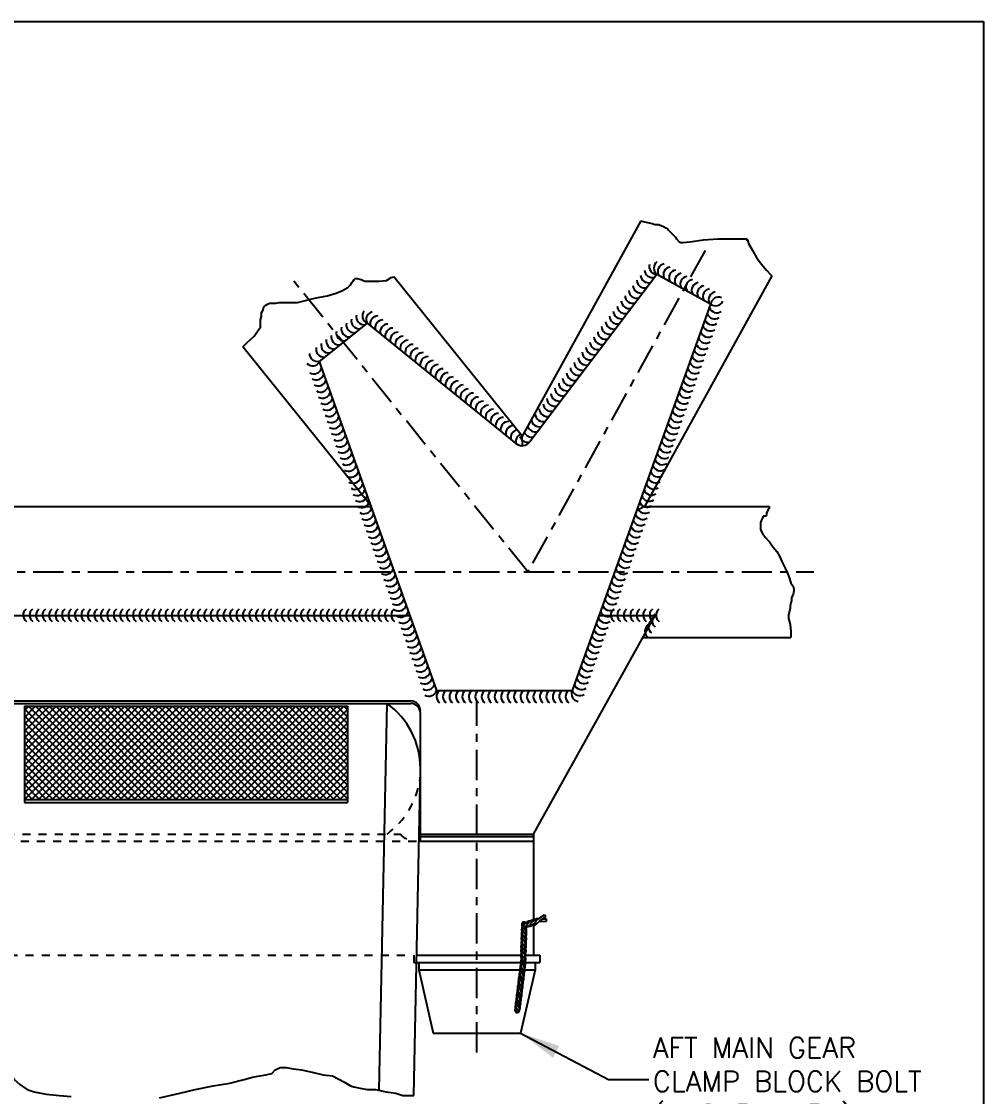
# Model space of a CAD drawing. Extents: x 0 to 267, y -90 to 34.
# Drawn here: x 83.14 to 95.06, y 13.73 to 27.05 of the extents above; entities that cross this region are included whole.
import ezdxf

# ---------------------------------------------------------------- set-up
doc = ezdxf.new("R2010")
doc.units = 0
doc.header["$LTSCALE"] = 0.3
doc.header["$MEASUREMENT"] = 0
doc.linetypes.add('CENTER', pattern=[2, 1.25, -0.25, 0.25, -0.25])
doc.linetypes.add('HIDDEN', pattern=[0.375, 0.25, -0.125])
for name, color, linetype in [('1', 1, 'CONTINUOUS'), ('2', 6, 'CONTINUOUS'), ('FUSE', 4, 'CONTINUOUS'), ('NOTES', 2, 'CONTINUOUS')]:
    doc.layers.add(name, color=color, linetype=linetype)
doc.styles.add('ROMANS', font='ROMANS.shx')
doc.dimstyles.new('FRACTION', dxfattribs={"dimtxt": 0.125, "dimasz": 0.15, "dimexe": 0.12, "dimexo": 0.12, "dimgap": 0.05, "dimtad": 0, "dimtih": 1, "dimtoh": 1, "dimdec": 4, "dimzin": 4, "dimdsep": 46, "dimlunit": 5, "dimtxsty": 'ROMANS', "dimcen": 0.09, "dimclrd": 6, "dimclre": 6, "dimclrt": 256, "dimadec": 0, "dimazin": 0, "dimtfac": 0.72, "dimtdec": 4, "dimtofl": 0, "dimtmove": 0, "dimatfit": 3, "dimfxl": 1, "dimfrac": 2, "dimtolj": 1, "dimtzin": 4, "dimarcsym": 0})

msp = doc.modelspace()

# ---------------------------------------------------------------- linework, layer by layer
at = {"layer": '1'}
for p, q in [((91.01397, 23.91866), (89.43978, 21.84351)), ((91.67946, 23.55162), (91.01397, 23.91866)), ((91.67946, 23.55162), (89.96494, 18.76253)), ((87.4234, 23.31485), (86.83119, 22.83852)), ((87.4234, 23.31485), (89.26872, 21.82273)), ((86.83119, 22.83852), (88.28494, 18.76253)), ((89.34922, 21.79614), (89.34418, 21.91604)), ((90.86203, 21.04453), (90.76177, 20.98827)), ((89.48494, 16.98253), (90.99469, 19.69253)), ((83.17994, 18.56835), (87.17994, 18.56835)), ((83.17994, 18.56835), (83.17994, 17.3738)), ((83.17994, 17.49626), (84.25203, 18.56835)), ((83.17994, 17.58111), (84.16717, 18.56835)), ((83.17994, 17.66596), (84.08232, 18.56835)), ((83.17994, 17.75082), (83.99747, 18.56835)), ((83.17994, 17.83567), (83.91261, 18.56835)), ((83.17994, 17.92052), (83.82776, 18.56835)), ((83.17994, 18.00538), (83.74291, 18.56835)), ((83.17994, 18.09023), (83.65806, 18.56835)), ((83.17994, 18.17508), (83.5732, 18.56835)), ((83.17994, 18.25993), (83.48835, 18.56835)), ((83.17994, 18.34479), (83.4035, 18.56835)), ((83.17994, 18.42964), (83.31864, 18.56835)), ((83.17994, 18.51449), (83.23379, 18.56835)), ((84.29994, 17.4138), (83.17994, 18.53381)), ((83.18233, 17.4138), (84.33688, 18.56835)), ((84.38479, 17.4138), (83.23025, 18.56835)), ((83.26719, 17.4138), (84.42173, 18.56835)), ((84.46965, 17.4138), (83.3151, 18.56835)), ((83.35204, 17.4138), (84.50658, 18.56835)), ((84.5545, 17.4138), (83.39996, 18.56835)), ((83.43689, 17.4138), (84.59144, 18.56835)), ((84.63935, 17.4138), (83.48481, 18.56835)), ((83.52174, 17.4138), (84.67629, 18.56835)), ((84.72421, 17.4138), (83.56966, 18.56835)), ((83.6066, 17.4138), (84.76114, 18.56835)), ((84.80906, 17.4138), (83.65451, 18.56835)), ((83.69145, 17.4138), (84.84599, 18.56835)), ((84.89391, 17.4138), (83.73937, 18.56835)), ((83.7763, 17.4138), (84.93085, 18.56835)), ((84.97876, 17.4138), (83.82422, 18.56835)), ((83.86116, 17.4138), (85.0157, 18.56835)), ((85.06362, 17.4138), (83.90907, 18.56835)), ((83.94601, 17.4138), (85.10055, 18.56835)), ((85.14847, 17.4138), (83.99393, 18.56835)), ((84.03086, 17.4138), (85.18541, 18.56835)), ((85.23332, 17.4138), (84.07878, 18.56835)), ((84.11571, 17.4138), (85.27026, 18.56835)), ((85.31818, 17.4138), (84.16363, 18.56835)), ((84.20057, 17.4138), (85.35511, 18.56835)), ((85.40303, 17.4138), (84.24848, 18.56835)), ((84.28542, 17.4138), (85.43996, 18.56835)), ((85.48788, 17.4138), (84.33334, 18.56835)), ((84.37153, 17.41506), (85.52482, 18.56835)), ((85.57273, 17.4138), (84.41819, 18.56835)), ((84.45513, 17.4138), (85.60967, 18.56835)), ((85.65759, 17.4138), (84.50304, 18.56835)), ((84.53998, 17.4138), (85.69452, 18.56835)), ((85.74244, 17.4138), (84.58789, 18.56835)), ((84.62483, 17.4138), (85.77938, 18.56835)), ((85.82729, 17.4138), (84.67275, 18.56835)), ((84.70968, 17.4138), (85.86423, 18.56835)), ((85.91214, 17.4138), (84.7576, 18.56835)), ((84.79454, 17.4138), (85.94908, 18.56835)), ((85.997, 17.4138), (84.84245, 18.56835)), ((84.87939, 17.4138), (86.03393, 18.56835)), ((86.08185, 17.4138), (84.92731, 18.56835)), ((84.96424, 17.4138), (86.11879, 18.56835)), ((86.1667, 17.4138), (85.01216, 18.56835)), ((85.0491, 17.4138), (86.20364, 18.56835)), ((86.25156, 17.4138), (85.09701, 18.56835)), ((85.13395, 17.4138), (86.28849, 18.56835)), ((86.33641, 17.4138), (85.18186, 18.56835)), ((85.2188, 17.4138), (86.37335, 18.56835)), ((86.42126, 17.4138), (85.26672, 18.56835)), ((85.30365, 17.4138), (86.4582, 18.56835)), ((86.50611, 17.4138), (85.35157, 18.56835)), ((85.38851, 17.4138), (86.54305, 18.56835)), ((86.59097, 17.4138), (85.43642, 18.56835)), ((85.47336, 17.4138), (86.6279, 18.56835)), ((86.67582, 17.4138), (85.52128, 18.56835)), ((85.55821, 17.4138), (86.71276, 18.56835)), ((86.76067, 17.4138), (85.60613, 18.56835)), ((85.64307, 17.4138), (86.79761, 18.56835)), ((86.84553, 17.4138), (85.69098, 18.56835)), ((85.72792, 17.4138), (86.88246, 18.56835)), ((86.93038, 17.4138), (85.77583, 18.56835)), ((85.81277, 17.4138), (86.96732, 18.56835)), ((87.01523, 17.4138), (85.86069, 18.56835)), ((85.89762, 17.4138), (87.05217, 18.56835)), ((87.10008, 17.4138), (85.94554, 18.56835)), ((85.98248, 17.4138), (87.13702, 18.56835)), ((87.17994, 17.4188), (86.03039, 18.56835)), ((86.06733, 17.4138), (87.17994, 18.52641)), ((87.17994, 17.50365), (86.11525, 18.56835)), ((87.17994, 17.58851), (86.2001, 18.56835)), ((87.17994, 17.67336), (86.28495, 18.56835)), ((87.17994, 17.75821), (86.3698, 18.56835)), ((87.17994, 17.84307), (86.45466, 18.56835)), ((87.17994, 17.92792), (86.53951, 18.56835)), ((87.17994, 18.01277), (86.62436, 18.56835)), ((87.17994, 18.09762), (86.70922, 18.56835)), ((87.17994, 18.18248), (86.79407, 18.56835)), ((87.17994, 18.26733), (86.87892, 18.56835)), ((87.17994, 18.35218), (86.96377, 18.56835)), ((87.17994, 18.43704), (87.04863, 18.56835)), ((87.17994, 18.52189), (87.13348, 18.56835)), ((87.17994, 18.56835), (87.17994, 17.3738)), ((87.57281, 13.80959), (87.67137, 18.60253)), ((84.21509, 17.4138), (83.17994, 18.44895)), ((86.15218, 17.4138), (87.17994, 18.44156)), ((88.08494, 16.89553), (88.08494, 18.48253)), ((84.13024, 17.4138), (83.17994, 18.3641)), ((84.04538, 17.4138), (83.17994, 18.27925)), ((86.23703, 17.4138), (87.17994, 18.3567)), ((86.32189, 17.4138), (87.17994, 18.27185)), ((83.96053, 17.4138), (83.17994, 18.1944)), ((86.40674, 17.4138), (87.17994, 18.187)), ((83.87568, 17.4138), (83.17994, 18.10954)), ((83.79082, 17.4138), (83.17994, 18.02469)), ((86.49159, 17.4138), (87.17994, 18.10215)), ((86.57645, 17.4138), (87.17994, 18.01729)), ((83.70597, 17.4138), (83.17994, 17.93984)), ((83.62112, 17.4138), (83.17994, 17.85498)), ((86.6613, 17.4138), (87.17994, 17.93244)), ((83.53627, 17.4138), (83.17994, 17.77013)), ((86.74615, 17.4138), (87.17994, 17.84759)), ((86.831, 17.4138), (87.17994, 17.76273)), ((88.00167, 13.74344), (88.08494, 17.79253)), ((83.45141, 17.4138), (83.17994, 17.68528)), ((83.36656, 17.4138), (83.17994, 17.60043)), ((86.91586, 17.4138), (87.17994, 17.67788)), ((87.00071, 17.4138), (87.17994, 17.59303)), ((83.28171, 17.4138), (83.17994, 17.51557)), ((87.08556, 17.4138), (87.17994, 17.50818)), ((83.19685, 17.4138), (83.17994, 17.43072)), ((83.17994, 17.4138), (87.17994, 17.4138)), ((83.17994, 17.3738), (87.17994, 17.3738)), ((87.17042, 17.4138), (87.17994, 17.42332)), ((89.48494, 16.98253), (89.48494, 15.92058)), ((89.48494, 15.85369), (89.48494, 15.48253)), ((88.00458, 15.48253), (88.00458, 15.39311)), ((89.5653, 15.48253), (89.5653, 15.39311)), ((88.00458, 15.39311), (89.32596, 15.39311)), ((89.38843, 15.39311), (89.5653, 15.39311))]:
    msp.add_line(p, q, dxfattribs=at)
at = {"layer": '1', "color": 2, "linetype": 'CENTER'}
for p, q in [((88.78494, 14.27634), (88.78494, 18.64278)), ((88.06494, 15.39311), (88.06494, 15.29911)), ((89.50494, 15.39311), (89.50494, 15.29911))]:
    msp.add_line(p, q, dxfattribs=at)
at = {"layer": '1', "color": 2}
for p, q in [((88.06494, 15.29911), (88.24494, 14.51811)), ((89.50494, 15.29911), (89.32494, 14.51811))]:
    msp.add_line(p, q, dxfattribs=at)
at = {"layer": '1', "color": 2, "linetype": 'Continuous'}
for p, q in [((88.06494, 15.29911), (89.31426, 15.29911)), ((89.37791, 15.29911), (89.50494, 15.29911)), ((88.24494, 14.51811), (89.32494, 14.51811))]:
    msp.add_line(p, q, dxfattribs=at)
at = {"layer": '1'}
for points in [[(90.81381, 24.5807), (90.84295, 24.57383), (90.89934, 24.56163), (90.95573, 24.55118), (90.9882, 24.53898), (91.03262, 24.53898), (91.08901, 24.51632), (91.13344, 24.49366), (91.1454, 24.4832), (91.15565, 24.471), (91.2445, 24.38037), (91.25647, 24.35771), (91.29064, 24.32286), (91.31285, 24.3124), (91.33507, 24.3124), (91.42392, 24.32286), (91.59138, 24.34551), (91.76908, 24.35771), (92.12621, 24.35771), (92.12621, 24.34551), (92.13817, 24.34551), (92.14842, 24.3002), (92.19285, 24.22177), (92.24924, 24.12939), (92.30562, 24.05096), (92.37227, 23.97079), (92.42694, 23.91327), (92.43812, 23.90222)], [(85.88715, 23.02299), (85.93549, 23.07145), (86.02434, 23.15163), (86.08073, 23.2318), (86.10294, 23.26491), (86.10294, 23.35555), (86.1149, 23.4026), (86.1149, 23.44792), (86.13712, 23.48103), (86.14737, 23.51589), (86.16958, 23.53855), (86.1918, 23.54901), (86.21401, 23.56121), (86.29261, 23.56121), (86.33704, 23.57167), (86.56088, 23.57167), (86.65999, 23.59607), (86.79498, 23.62918), (86.92826, 23.65184), (87.03933, 23.6867), (87.11793, 23.71981), (87.18457, 23.75467), (87.21874, 23.78953), (87.24096, 23.82264), (87.25121, 23.83484), (87.26317, 23.8575), (87.27513, 23.86796), (87.3076, 23.86796), (87.35202, 23.8575), (87.39645, 23.83484), (87.57587, 23.83484), (87.66472, 23.8453), (87.72111, 23.88016), (87.75765, 23.88851)], [(92.40855, 21.04453), (92.40815, 21.04271), (92.3996, 21.01483), (92.38935, 20.9974), (92.37227, 20.95905), (92.37227, 20.93988), (92.36201, 20.92245), (92.33467, 20.92245), (92.31759, 20.89457), (92.30733, 20.86668), (92.29879, 20.83879), (92.29879, 20.75339), (92.31759, 20.71679), (92.35347, 20.66102), (92.40815, 20.60525), (92.45428, 20.53902), (92.50042, 20.48324), (92.5363, 20.41876), (92.56364, 20.36298), (92.60123, 20.27932), (92.63712, 20.20438), (92.65591, 20.14861), (92.673, 20.09283), (92.70034, 20.05449), (92.71059, 20.01789), (92.71059, 19.99872), (92.70034, 19.95166), (92.68325, 19.91506), (92.68325, 19.87671), (92.673, 19.84883), (92.66446, 19.81223), (92.66446, 19.78434), (92.65591, 19.74774), (92.64566, 19.70068), (92.64566, 19.65362), (92.66446, 19.57868), (92.673, 19.49502), (92.673, 19.42053)], [(82.35229, 14.03102), (82.78459, 14.03102), (82.88883, 14.01533), (82.97768, 13.99965), (83.02211, 13.9857), (83.05116, 13.94039), (83.12463, 13.87939), (83.21348, 13.82013), (83.30234, 13.78876), (83.44929, 13.75913), (83.61333, 13.74344), (83.76028, 13.7295)], [(84.85386, 13.71381), (85.10505, 13.77481), (85.29642, 13.82013), (85.51856, 13.86544), (85.72531, 13.89507), (85.90302, 13.94039), (86.00555, 13.97002), (86.0944, 13.9857), (86.16958, 13.99965), (86.24306, 14.01533), (86.28749, 14.06065), (86.31653, 14.07633), (86.34558, 14.09028), (86.42077, 14.09028), (86.50791, 14.07633), (86.61214, 14.06065), (86.74543, 14.03102), (86.87871, 13.99965), (86.99661, 13.9857), (87.14356, 13.91076), (87.21874, 13.86544), (87.26146, 13.84976), (87.33664, 13.83407), (87.4255, 13.82013), (87.52802, 13.82013), (87.6613, 13.78876), (87.77921, 13.77481), (87.86806, 13.74344), (88.00167, 13.74344)]]:
    msp.add_lwpolyline(points, dxfattribs=at)
for centre, radius, start, end in [((91.01668, 24.01683), 0.09822, 164.525467, 268.416406), ((91.07464, 23.99589), 0.09822, 127.959167, 231.850106), ((91.12256, 23.95269), 0.09822, 100.713123, 204.604062), ((91.19261, 23.91405), 0.09822, 100.713123, 204.604062), ((90.86258, 23.84996), 0.09822, 182.413123, 286.304062), ((90.91092, 23.9137), 0.09822, 182.413123, 286.304062), ((90.95927, 23.97744), 0.09822, 182.413123, 286.304062), ((91.26266, 23.87541), 0.09822, 100.713123, 204.604062), ((91.33271, 23.83677), 0.09822, 100.713123, 204.604062), ((91.40276, 23.79814), 0.09822, 100.713123, 204.604062), ((91.47281, 23.7595), 0.09822, 100.713123, 204.604062), ((90.76589, 23.72248), 0.09822, 182.413123, 286.304062), ((90.81423, 23.78622), 0.09822, 182.413123, 286.304062), ((91.54287, 23.72086), 0.09822, 100.713123, 204.604062), ((91.61292, 23.68222), 0.09822, 100.713123, 204.604062), ((91.68297, 23.64358), 0.09822, 100.713123, 204.604062), ((90.6692, 23.595), 0.09822, 182.413123, 286.304062), ((90.71754, 23.65874), 0.09822, 182.413123, 286.304062), ((91.75302, 23.60495), 0.09822, 100.713123, 204.604062), ((91.77674, 23.53807), 0.09822, 68.180757, 172.071696), ((91.74148, 23.62777), 0.09822, 230.840996, 334.731935), ((87.46437, 23.40411), 0.09822, 141.453809, 245.344748), ((87.51095, 23.35936), 0.09822, 103.055175, 206.946114), ((90.5725, 23.46752), 0.09822, 182.413123, 286.304062), ((90.62085, 23.53126), 0.09822, 182.413123, 286.304062), ((91.75643, 23.54147), 0.09822, 199.893123, 303.784062), ((87.26447, 23.29373), 0.09822, 168.403123, 272.294062), ((87.32681, 23.34387), 0.09822, 168.403123, 272.294062), ((87.38915, 23.39401), 0.09822, 168.403123, 272.294062), ((87.5598, 23.30612), 0.09822, 90.633123, 194.524062), ((87.62201, 23.25582), 0.09822, 90.633123, 194.524062), ((90.47581, 23.34004), 0.09822, 182.413123, 286.304062), ((90.52416, 23.40378), 0.09822, 182.413123, 286.304062), ((91.7025, 23.39083), 0.09822, 199.893123, 303.784062), ((91.72946, 23.46615), 0.09822, 199.893123, 303.784062), ((87.13979, 23.19345), 0.09822, 168.403123, 272.294062), ((87.20213, 23.24359), 0.09822, 168.403123, 272.294062), ((87.68422, 23.20552), 0.09822, 90.633123, 194.524062), ((87.74642, 23.15522), 0.09822, 90.633123, 194.524062), ((87.80863, 23.10491), 0.09822, 90.633123, 194.524062), ((90.37912, 23.21256), 0.09822, 182.413123, 286.304062), ((90.42747, 23.2763), 0.09822, 182.413123, 286.304062), ((91.64856, 23.2402), 0.09822, 199.893123, 303.784062), ((91.67553, 23.31551), 0.09822, 199.893123, 303.784062), ((86.95278, 23.04303), 0.09822, 168.403123, 272.294062), ((87.01512, 23.09317), 0.09822, 168.403123, 272.294062), ((87.07746, 23.14331), 0.09822, 168.403123, 272.294062), ((87.87084, 23.05461), 0.09822, 90.633123, 194.524062), ((87.93304, 23.00431), 0.09822, 90.633123, 194.524062), ((87.99525, 22.95401), 0.09822, 90.633123, 194.524062), ((90.28243, 23.08509), 0.09822, 182.413123, 286.304062), ((90.33078, 23.14883), 0.09822, 182.413123, 286.304062), ((91.59462, 23.08956), 0.09822, 199.893123, 303.784062), ((91.62159, 23.16488), 0.09822, 199.893123, 303.784062), ((86.80769, 22.93977), 0.09822, 180.459573, 284.350512), ((86.89044, 22.9929), 0.09822, 168.403123, 272.294062), ((88.05746, 22.9037), 0.09822, 90.633123, 194.524062), ((88.11967, 22.8534), 0.09822, 90.633123, 194.524062), ((90.18574, 22.95761), 0.09822, 182.413123, 286.304062), ((90.23409, 23.02135), 0.09822, 182.413123, 286.304062), ((91.56766, 23.01424), 0.09822, 199.893123, 303.784062), ((86.75012, 22.88312), 0.09822, 224.375754, 328.266693), ((88.18187, 22.8031), 0.09822, 90.633123, 194.524062), ((88.24408, 22.7528), 0.09822, 90.633123, 194.524062), ((88.30629, 22.7025), 0.09822, 90.633123, 194.524062), ((90.08905, 22.83013), 0.09822, 182.413123, 286.304062), ((90.13739, 22.89387), 0.09822, 182.413123, 286.304062), ((91.51372, 22.86361), 0.09822, 199.893123, 303.784062), ((91.54069, 22.93893), 0.09822, 199.893123, 303.784062), ((86.76655, 22.78464), 0.09822, 239.223123, 343.114062), ((86.79343, 22.70929), 0.09822, 239.223123, 343.114062), ((88.36849, 22.65219), 0.09822, 90.633123, 194.524062), ((88.4307, 22.60189), 0.09822, 90.633123, 194.524062), ((88.49291, 22.55159), 0.09822, 90.633123, 194.524062), ((89.99236, 22.70265), 0.09822, 182.413123, 286.304062), ((90.0407, 22.76639), 0.09822, 182.413123, 286.304062), ((91.45979, 22.71297), 0.09822, 199.893123, 303.784062), ((91.48675, 22.78829), 0.09822, 199.893123, 303.784062), ((86.8203, 22.63394), 0.09822, 239.223123, 343.114062), ((86.84718, 22.55859), 0.09822, 239.223123, 343.114062), ((88.55511, 22.50129), 0.09822, 90.633123, 194.524062), ((88.61732, 22.45098), 0.09822, 90.633123, 194.524062), ((89.89567, 22.57517), 0.09822, 182.413123, 286.304062), ((89.94401, 22.63891), 0.09822, 182.413123, 286.304062), ((91.40585, 22.56234), 0.09822, 199.893123, 303.784062), ((91.43282, 22.63766), 0.09822, 199.893123, 303.784062), ((86.87405, 22.48324), 0.09822, 239.223123, 343.114062), ((88.67953, 22.40068), 0.09822, 90.633123, 194.524062), ((88.74173, 22.35038), 0.09822, 90.633123, 194.524062), ((88.80394, 22.30008), 0.09822, 90.633123, 194.524062), ((89.79897, 22.44769), 0.09822, 182.413123, 286.304062), ((89.84732, 22.51143), 0.09822, 182.413123, 286.304062), ((91.37888, 22.48702), 0.09822, 199.893123, 303.784062), ((86.90093, 22.40789), 0.09822, 239.223123, 343.114062), ((86.9278, 22.33254), 0.09822, 239.223123, 343.114062), ((88.86615, 22.24978), 0.09822, 90.633123, 194.524062), ((88.92835, 22.19947), 0.09822, 90.633123, 194.524062), ((88.99056, 22.14917), 0.09822, 90.633123, 194.524062), ((89.65394, 22.25648), 0.09822, 182.413123, 286.304062), ((89.70228, 22.32021), 0.09822, 182.413123, 286.304062), ((89.75063, 22.38395), 0.09822, 182.413123, 286.304062), ((91.32495, 22.33638), 0.09822, 199.893123, 303.784062), ((91.35192, 22.4117), 0.09822, 199.893123, 303.784062), ((86.95468, 22.25719), 0.09822, 239.223123, 343.114062), ((86.98155, 22.18184), 0.09822, 239.223123, 343.114062), ((89.05277, 22.09887), 0.09822, 90.633123, 194.524062), ((89.11497, 22.04857), 0.09822, 90.633123, 194.524062), ((89.55725, 22.129), 0.09822, 182.413123, 286.304062), ((89.60559, 22.19274), 0.09822, 182.413123, 286.304062), ((91.27101, 22.18575), 0.09822, 199.893123, 303.784062), ((91.29798, 22.26107), 0.09822, 199.893123, 303.784062), ((87.00843, 22.10649), 0.09822, 239.223123, 343.114062), ((87.03531, 22.03114), 0.09822, 239.223123, 343.114062), ((89.17718, 21.99826), 0.09822, 90.633123, 194.524062), ((89.23939, 21.94796), 0.09822, 90.633123, 194.524062), ((89.30159, 21.89766), 0.09822, 101.738289, 194.524062), ((89.5089, 22.06526), 0.09822, 193.82579, 286.304062), ((91.21708, 22.03511), 0.09822, 199.893123, 303.784062), ((91.24405, 22.11043), 0.09822, 199.893123, 303.784062), ((87.06218, 21.95579), 0.09822, 239.223123, 343.114062), ((87.08906, 21.88043), 0.09822, 239.223123, 343.114062), ((89.3638, 21.84736), 0.09822, 112.396566, 194.524062), ((89.41221, 21.93778), 0.09822, 196.686893, 286.304062), ((89.3638, 21.84736), 0.09822, 90.633123, 91.964957), ((89.46055, 22.00152), 0.09822, 203.005954, 286.304062), ((91.16314, 21.88448), 0.09822, 199.893123, 303.784062), ((91.19011, 21.9598), 0.09822, 199.893123, 303.784062), ((87.11593, 21.80508), 0.09822, 239.223123, 343.114062), ((89.34418, 21.91604), 0.12, 231.041086, 322.816343), ((91.13618, 21.80916), 0.09822, 199.893123, 303.784062), ((87.14281, 21.72973), 0.09822, 239.223123, 343.114062), ((87.16968, 21.65438), 0.09822, 239.223123, 343.114062), ((91.08224, 21.65853), 0.09822, 199.893123, 303.784062), ((91.10921, 21.73384), 0.09822, 199.893123, 303.784062), ((87.19656, 21.57903), 0.09822, 239.223123, 343.114062), ((87.22343, 21.50368), 0.09822, 239.223123, 343.114062), ((91.0283, 21.50789), 0.09822, 199.893123, 303.784062), ((91.05527, 21.58321), 0.09822, 199.893123, 303.784062), ((87.25031, 21.42833), 0.09822, 239.223123, 343.114062), ((87.27719, 21.35298), 0.09822, 239.223123, 343.114062), ((90.97437, 21.35726), 0.09822, 199.893123, 303.784062), ((91.00134, 21.43257), 0.09822, 199.893123, 303.784062), ((87.30406, 21.27763), 0.09822, 239.223123, 343.114062), ((90.9474, 21.28194), 0.09822, 199.893123, 303.784062), ((87.33094, 21.20228), 0.09822, 239.223123, 343.114062), ((87.35781, 21.12693), 0.09822, 239.223123, 343.114062), ((90.89347, 21.1313), 0.09822, 199.893123, 303.784062), ((90.92043, 21.20662), 0.09822, 199.893123, 303.784062), ((87.38469, 21.05158), 0.09822, 239.223123, 343.114062), ((87.41156, 20.97623), 0.09822, 239.223123, 343.114062), ((90.83953, 20.98067), 0.09822, 199.893123, 303.784062), ((90.8665, 21.05598), 0.09822, 199.893123, 303.784062), ((87.43844, 20.90088), 0.09822, 239.223123, 343.114062), ((87.46531, 20.82553), 0.09822, 239.223123, 343.114062), ((90.7856, 20.83003), 0.09822, 199.893123, 303.784062), ((90.81256, 20.90535), 0.09822, 199.893123, 303.784062), ((87.49219, 20.75018), 0.09822, 239.223123, 343.114062), ((90.75863, 20.75471), 0.09822, 199.893123, 303.784062), ((87.51907, 20.67483), 0.09822, 239.223123, 343.114062), ((87.54594, 20.59948), 0.09822, 239.223123, 343.114062), ((90.70469, 20.60408), 0.09822, 199.893123, 303.784062), ((90.73166, 20.6794), 0.09822, 199.893123, 303.784062), ((87.57282, 20.52412), 0.09822, 239.223123, 343.114062), ((87.59969, 20.44877), 0.09822, 239.223123, 343.114062), ((90.65076, 20.45344), 0.09822, 199.893123, 303.784062), ((90.67773, 20.52876), 0.09822, 199.893123, 303.784062), ((87.62657, 20.37342), 0.09822, 239.223123, 343.114062), ((87.65344, 20.29807), 0.09822, 239.223123, 343.114062), ((90.59682, 20.30281), 0.09822, 199.893123, 303.784062), ((90.62379, 20.37813), 0.09822, 199.893123, 303.784062), ((87.68032, 20.22272), 0.09822, 239.223123, 343.114062), ((87.7072, 20.14737), 0.09822, 239.223123, 343.114062), ((90.54289, 20.15217), 0.09822, 199.893123, 303.784062), ((90.56986, 20.22749), 0.09822, 199.893123, 303.784062), ((87.73407, 20.07202), 0.09822, 239.223123, 343.114062), ((90.51592, 20.07686), 0.09822, 199.893123, 303.784062), ((87.76095, 19.99667), 0.09822, 239.223123, 343.114062), ((87.78782, 19.92132), 0.09822, 239.223123, 343.114062), ((90.46198, 19.92622), 0.09822, 199.893123, 303.784062), ((90.48895, 20.00154), 0.09822, 199.893123, 303.784062), ((83.26187, 19.69643), 0.09822, 129.593123, 233.484062), ((83.34187, 19.69643), 0.09822, 129.593123, 233.484062), ((83.42187, 19.69643), 0.09822, 129.593123, 233.484062), ((83.50187, 19.69643), 0.09822, 129.593123, 233.484062), ((83.58187, 19.69643), 0.09822, 129.593123, 233.484062), ((83.66187, 19.69643), 0.09822, 129.593123, 233.484062), ((83.74187, 19.69643), 0.09822, 129.593123, 233.484062), ((83.82187, 19.69643), 0.09822, 129.593123, 233.484062), ((83.90187, 19.69643), 0.09822, 129.593123, 233.484062), ((83.98187, 19.69643), 0.09822, 129.593123, 233.484062), ((84.06187, 19.69643), 0.09822, 129.593123, 233.484062), ((84.14187, 19.69643), 0.09822, 129.593123, 233.484062), ((84.22187, 19.69643), 0.09822, 129.593123, 233.484062), ((84.30187, 19.69643), 0.09822, 129.593123, 233.484062), ((84.38187, 19.69643), 0.09822, 129.593123, 233.484062), ((84.46187, 19.69643), 0.09822, 129.593123, 233.484062), ((84.54187, 19.69643), 0.09822, 129.593123, 233.484062), ((84.62187, 19.69643), 0.09822, 129.593123, 233.484062), ((84.70187, 19.69643), 0.09822, 129.593123, 233.484062), ((84.78187, 19.69643), 0.09822, 129.593123, 233.484062), ((84.86187, 19.69643), 0.09822, 129.593123, 233.484062), ((84.94187, 19.69643), 0.09822, 129.593123, 233.484062), ((85.02187, 19.69643), 0.09822, 129.593123, 233.484062), ((85.10187, 19.69643), 0.09822, 129.593123, 233.484062), ((85.18187, 19.69643), 0.09822, 129.593123, 233.484062), ((85.26187, 19.69643), 0.09822, 129.593123, 233.484062), ((85.34187, 19.69643), 0.09822, 129.593123, 233.484062), ((85.42187, 19.69643), 0.09822, 129.593123, 233.484062), ((85.50187, 19.69643), 0.09822, 129.593123, 233.484062), ((85.58187, 19.69643), 0.09822, 129.593123, 233.484062), ((85.66187, 19.69643), 0.09822, 129.593123, 233.484062), ((85.74187, 19.69643), 0.09822, 129.593123, 233.484062), ((85.82187, 19.69643), 0.09822, 129.593123, 233.484062), ((85.90187, 19.69643), 0.09822, 129.593123, 233.484062), ((85.98187, 19.69643), 0.09822, 129.593123, 233.484062), ((86.06187, 19.69643), 0.09822, 129.593123, 233.484062), ((86.14187, 19.69643), 0.09822, 129.593123, 233.484062), ((86.22187, 19.69643), 0.09822, 129.593123, 233.484062), ((86.30187, 19.69643), 0.09822, 129.593123, 233.484062), ((86.38187, 19.69643), 0.09822, 129.593123, 233.484062), ((86.46187, 19.69643), 0.09822, 129.593123, 233.484062), ((86.54187, 19.69643), 0.09822, 129.593123, 233.484062), ((86.62187, 19.69643), 0.09822, 129.593123, 233.484062), ((86.70187, 19.69643), 0.09822, 129.593123, 233.484062), ((86.78187, 19.69643), 0.09822, 129.593123, 233.484062), ((86.86187, 19.69643), 0.09822, 129.593123, 233.484062), ((86.94187, 19.69643), 0.09822, 129.593123, 233.484062), ((87.02187, 19.69643), 0.09822, 129.593123, 233.484062), ((87.10187, 19.69643), 0.09822, 129.593123, 233.484062), ((87.18187, 19.69643), 0.09822, 129.593123, 233.484062), ((87.26187, 19.69643), 0.09822, 129.593123, 233.484062), ((87.34187, 19.69643), 0.09822, 129.593123, 233.484062), ((87.42187, 19.69643), 0.09822, 129.593123, 233.484062), ((87.50187, 19.69643), 0.09822, 129.593123, 233.484062), ((87.58187, 19.69643), 0.09822, 129.593123, 233.484062), ((87.66187, 19.69643), 0.09822, 129.593123, 233.484062), ((87.74187, 19.69643), 0.09822, 129.593123, 233.484062), ((87.82187, 19.69643), 0.09822, 129.593123, 233.484062), ((87.8147, 19.84597), 0.09822, 239.223123, 343.114062), ((87.84157, 19.77062), 0.09822, 239.223123, 343.114062), ((90.40805, 19.77558), 0.09822, 199.893123, 303.784062), ((90.43502, 19.8509), 0.09822, 199.893123, 303.784062), ((90.54187, 19.69643), 0.09822, 129.593123, 233.484062), ((90.62187, 19.69643), 0.09822, 129.593123, 233.484062), ((90.70187, 19.69643), 0.09822, 129.593123, 233.484062), ((90.78187, 19.69643), 0.09822, 129.593123, 233.484062), ((90.86187, 19.69643), 0.09822, 129.593123, 233.484062), ((90.94187, 19.69643), 0.09822, 129.593123, 233.484062), ((91.02187, 19.69643), 0.09822, 129.593123, 233.484062), ((91.10187, 19.69643), 0.09822, 129.593123, 233.484062), ((87.86845, 19.69527), 0.09822, 239.223123, 343.114062), ((87.89532, 19.61992), 0.09822, 239.223123, 343.114062), ((90.35411, 19.62495), 0.09822, 199.893123, 303.784062), ((90.38187, 19.69643), 0.09822, 197.958517, 233.484062), ((90.38108, 19.70027), 0.09822, 199.893123, 303.784062), ((91.00627, 19.55485), 0.09822, 129.593123, 233.484062), ((91.05125, 19.63138), 0.09822, 129.593123, 233.484062), ((87.9222, 19.54457), 0.09822, 239.223123, 343.114062), ((90.32715, 19.54963), 0.09822, 199.893123, 303.784062), ((90.96503, 19.49937), 0.09822, 129.593123, 233.484062), ((87.94908, 19.46922), 0.09822, 239.223123, 343.114062), ((87.97595, 19.39387), 0.09822, 239.223123, 343.114062), ((90.27321, 19.399), 0.09822, 199.893123, 303.784062), ((90.30018, 19.47431), 0.09822, 199.893123, 303.784062), ((88.00283, 19.31852), 0.09822, 239.223123, 343.114062), ((88.0297, 19.24317), 0.09822, 239.223123, 343.114062), ((90.21928, 19.24836), 0.09822, 199.893123, 303.784062), ((90.24624, 19.32368), 0.09822, 199.893123, 303.784062), ((88.05658, 19.16782), 0.09822, 239.223123, 343.114062), ((88.08345, 19.09246), 0.09822, 239.223123, 343.114062), ((90.16534, 19.09773), 0.09822, 199.893123, 303.784062), ((90.19231, 19.17304), 0.09822, 199.893123, 303.784062), ((88.11033, 19.01711), 0.09822, 239.223123, 343.114062), ((90.13837, 19.02241), 0.09822, 199.893123, 303.784062), ((88.1372, 18.94176), 0.09822, 239.223123, 343.114062), ((88.16408, 18.86641), 0.09822, 239.223123, 343.114062), ((90.08444, 18.87177), 0.09822, 199.893123, 303.784062), ((90.11141, 18.94709), 0.09822, 199.893123, 303.784062), ((88.19096, 18.79106), 0.09822, 239.223123, 343.114062), ((88.38187, 18.68685), 0.09822, 129.593123, 233.484062), ((88.46187, 18.68685), 0.09822, 129.593123, 233.484062), ((88.54187, 18.68685), 0.09822, 129.593123, 233.484062), ((88.62187, 18.68685), 0.09822, 129.593123, 233.484062), ((88.70187, 18.68685), 0.09822, 129.593123, 233.484062), ((88.78187, 18.68685), 0.09822, 129.593123, 233.484062), ((88.86187, 18.68685), 0.09822, 129.593123, 233.484062), ((88.94187, 18.68685), 0.09822, 129.593123, 233.484062), ((89.02187, 18.68685), 0.09822, 129.593123, 233.484062), ((89.10187, 18.68685), 0.09822, 129.593123, 233.484062), ((89.18187, 18.68685), 0.09822, 129.593123, 233.484062), ((89.26187, 18.68685), 0.09822, 129.593123, 233.484062), ((89.34187, 18.68685), 0.09822, 129.593123, 233.484062), ((89.42187, 18.68685), 0.09822, 129.593123, 233.484062), ((89.50187, 18.68685), 0.09822, 129.593123, 233.484062), ((89.58187, 18.68685), 0.09822, 129.593123, 233.484062), ((89.66187, 18.68685), 0.09822, 129.593123, 233.484062), ((89.74187, 18.68685), 0.09822, 129.593123, 233.484062), ((89.82187, 18.68685), 0.09822, 129.593123, 233.484062), ((89.90187, 18.68685), 0.09822, 129.593123, 233.484062), ((89.98187, 18.68685), 0.09822, 129.593123, 233.484062), ((90.05508, 18.72362), 0.09822, 156.34068, 260.231619), ((90.05747, 18.79646), 0.09822, 199.893123, 303.784062), ((87.08494, 17.79253), 1, 0.141477, 54.095931), ((87.96494, 18.51253), 0.12, 0, 90), ((87.96494, 18.48253), 0.12, 0, 90)]:
    msp.add_arc(centre, radius, start, end, dxfattribs=at)
at = {"layer": '1', "linetype": 'HIDDEN'}
for centre, radius, start, end in [((87.08494, 17.79253), 1, 305.904069, 352.003521), ((88.02494, 17.14553), 0.25, 220.692564, 270)]:
    msp.add_arc(centre, radius, start, end, dxfattribs=at)
at = {"layer": '2'}
for p, q in [((89.55369, 15.9378), (89.62002, 15.98254)), ((89.56195, 15.90461), (89.64136, 15.90158)), ((89.57159, 15.91127), (89.63791, 15.95601)), ((89.60666, 15.93493), (89.64258, 15.93356)), ((89.63791, 15.95601), (89.62002, 15.98254)), ((89.64258, 15.93356), (89.64136, 15.90158))]:
    msp.add_line(p, q, dxfattribs=at)
for centre, radius, start, end in [((89.38835, 15.82653), 0.04893, 102.810115, 206.09337), ((89.36997, 15.86253), 0.03, 47.953563, 210.787053), ((89.41246, 15.84402), 0.0518, 169.417022, 227.245585), ((89.37711, 15.85051), 0.016, 131.471206, 310.037386), ((89.46507, 15.78309), 0.12652, 94.823782, 141.017127), ((89.31035, 15.92386), 0.11533, 313.088089, 329.859919), ((89.35917, 15.93779), 0.11533, 287.690532, 329.859919), ((89.50963, 15.80816), 0.1151, 93.177177, 149.859919), ((89.40792, 15.95159), 0.11533, 273.203042, 329.859919), ((89.55844, 15.82209), 0.1151, 93.177177, 149.859919), ((89.45674, 15.96551), 0.11533, 273.203042, 314.713713), ((89.60719, 15.83589), 0.1151, 117.829182, 149.859919), ((89.68108, 15.7427), 0.201, 123.00482, 135.472839), ((89.45032, 15.74041), 0.1151, 165.531685, 222.214427), ((89.45186, 15.79115), 0.1151, 165.531685, 222.214427), ((89.45348, 15.84179), 0.1151, 198.697996, 222.214427), ((89.28282, 15.68697), 0.11533, 345.55755, 42.214427), ((89.28435, 15.73771), 0.11533, 345.55755, 36.25426), ((89.28583, 15.78849), 0.11533, 345.55755, 26.276154), ((89.44573, 15.58819), 0.1151, 165.531685, 222.214427), ((89.44726, 15.63893), 0.1151, 165.531685, 222.214427), ((89.44879, 15.68967), 0.1151, 165.531685, 222.214427), ((89.27813, 15.53485), 0.11533, 345.55755, 42.214427), ((89.27966, 15.58559), 0.11533, 345.55755, 42.214427), ((89.2812, 15.63633), 0.11533, 345.55755, 42.214427), ((89.44267, 15.48888), 0.1151, 165.972028, 220.235001), ((89.44424, 15.5374), 0.1151, 165.571291, 222.214427), ((89.44693, 15.43437), 0.1151, 170.727832, 216.883004), ((89.27358, 15.38258), 0.11533, 340.133717, 42.214427), ((89.27507, 15.43337), 0.11533, 345.55755, 42.214427), ((89.2766, 15.48411), 0.11533, 345.55755, 42.214427), ((89.42825, 15.28319), 0.1151, 160.239868, 216.883004), ((89.43445, 15.33362), 0.1151, 160.200262, 216.883004), ((89.44069, 15.38399), 0.1151, 160.200262, 216.883004), ((89.26677, 15.34004), 0.11533, 343.578123, 40.235001), ((89.26262, 15.29607), 0.11533, 340.226126, 36.883004), ((89.41578, 15.18243), 0.1151, 160.200262, 216.883004), ((89.42202, 15.23281), 0.1151, 160.200262, 216.883004), ((89.24395, 15.14489), 0.11533, 340.226126, 36.883004), ((89.25015, 15.19532), 0.11533, 340.226126, 36.883004), ((89.25638, 15.2457), 0.11533, 340.226126, 36.883004), ((89.39706, 15.0313), 0.1151, 160.200262, 216.883004), ((89.4033, 15.08168), 0.1151, 160.200262, 216.883004), ((89.40954, 15.13205), 0.1151, 160.200262, 216.883004), ((89.22523, 14.99376), 0.11533, 340.226126, 36.883004), ((89.23147, 15.04413), 0.11533, 340.226126, 36.883004), ((89.23771, 15.09451), 0.11533, 340.226126, 36.883004), ((89.38462, 14.93049), 0.1151, 160.239868, 216.883004), ((89.39082, 14.98092), 0.1151, 160.200262, 216.883004), ((89.21275, 14.893), 0.11533, 340.226126, 36.883004), ((89.21899, 14.94338), 0.11533, 340.226126, 36.883004), ((89.2843, 14.80318), 0.03, 149.111778, 0.386786), ((89.37214, 14.82974), 0.1151, 160.200262, 207.35308), ((89.37838, 14.88011), 0.1151, 160.200262, 216.883004), ((89.19407, 14.74182), 0.11533, 19.186022, 36.883004), ((89.20031, 14.79219), 0.11533, 5.717322, 36.883004), ((89.20651, 14.84262), 0.11533, 340.226126, 36.883004)]:
    msp.add_arc(centre, radius, start, end, dxfattribs=at)
at = {"layer": 'FUSE', "linetype": 'Continuous'}
for p, q in [((90.81381, 24.5807), (89.34418, 21.91604)), ((89.34418, 21.91604), (87.75765, 23.88851)), ((92.43812, 23.90222), (90.86203, 21.04453)), ((87.47848, 21.04453), (85.88715, 23.02299)), ((82.28494, 21.04453), (87.47848, 21.04453)), ((90.86203, 21.04453), (92.40855, 21.04453)), ((90.84316, 19.42053), (92.673, 19.42053))]:
    msp.add_line(p, q, dxfattribs=at)
at = {"layer": 'FUSE', "color": 2, "linetype": 'CENTER'}
for p, q in [((91.61147, 24.21517), (89.41494, 20.23253)), ((89.41494, 20.23253), (86.51737, 23.83499)), ((79.91494, 20.23253), (92.95786, 20.23253))]:
    msp.add_line(p, q, dxfattribs=at)
at = {"layer": 'FUSE', "color": 4, "linetype": 'Continuous'}
for p, q in [((81.23376, 19.69253), (87.95324, 19.69253)), ((90.29788, 19.69253), (90.99469, 19.69253)), ((88.28494, 18.76253), (89.96494, 18.76253)), ((82.39494, 18.63253), (87.96494, 18.63253)), ((82.39494, 18.60253), (87.96494, 18.60253)), ((88.08494, 16.98253), (89.48494, 16.98253)), ((88.08494, 16.95253), (89.48494, 16.95253)), ((88.06721, 16.89553), (89.48494, 16.89553)), ((88.04247, 15.48253), (89.32775, 15.48253)), ((89.39192, 15.48253), (89.5653, 15.48253))]:
    msp.add_line(p, q, dxfattribs=at)
at = {"layer": 'FUSE', "color": 4, "linetype": 'HIDDEN'}
for p, q in [((82.55449, 16.98253), (87.83538, 16.98253)), ((82.33449, 16.89553), (88.04104, 16.89553)), ((82.39333, 15.48253), (87.95369, 15.48253))]:
    msp.add_line(p, q, dxfattribs=at)
at = {"layer": 'NOTES'}
for p, q in [((75.05999, 27.05281), (95.05999, 27.05281)), ((95.05999, 27.05281), (95.05999, 7.05281))]:
    msp.add_line(p, q, dxfattribs=at)

# ---------------------------------------------------------------- texts
at = {"layer": 'NOTES', "insert": (90.96414, 13.87876), "char_height": 0.25, "attachment_point": 4, "style": 'ROMANS'}
msp.add_mtext('AFT MAIN GEAR \\PCLAMP BLOCK BOLT\\P(NAS154DH59)', dxfattribs=at)

# ---------------------------------------------------------------- leaders
at = {"layer": 'NOTES', "annotation_type": 0, "has_hookline": 1, "hookline_direction": 0, "text_width": 3.77381}
msp.add_leader([(89.32494, 14.51811), (90.41414, 13.94126), (90.91414, 13.94126)], dimstyle='FRACTION', override={"dimasz": 0.5, "dimgap": 0.05, "dimtad": 0}, dxfattribs=at)

doc.saveas('drawing.dxf')
